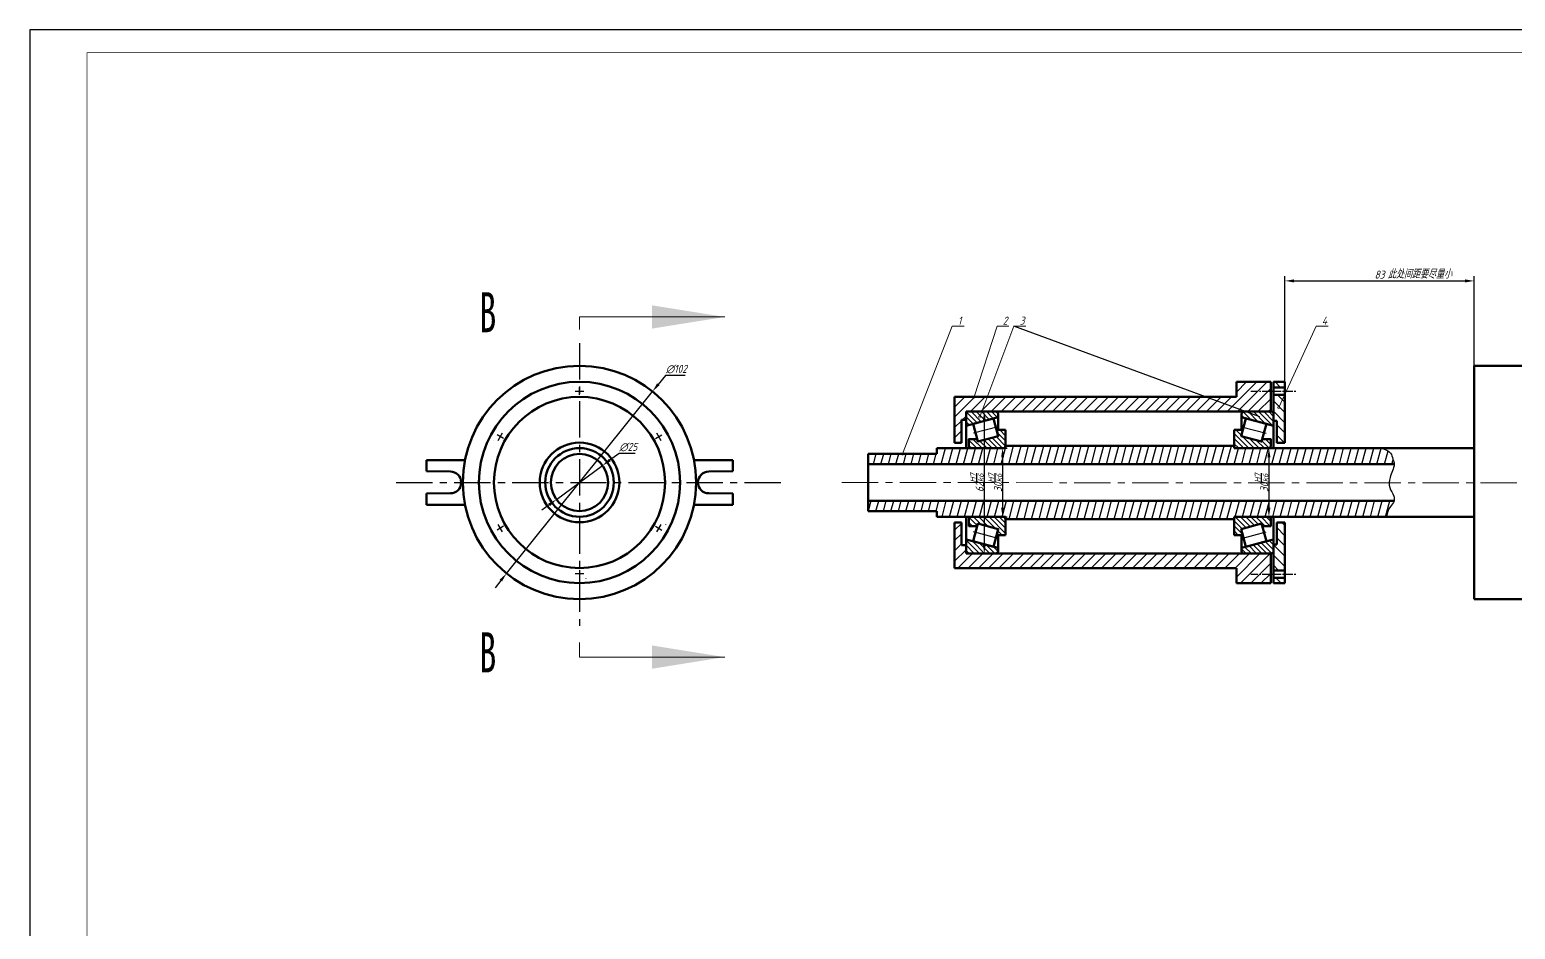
# Model space of a CAD drawing. Header units: millimetres. Extents: x 50 to 1239, y 50 to 891.
# Drawn here: x 50 to 700, y 498 to 891 of the extents above; entities that cross this region are included whole.
import ezdxf
from ezdxf import colors
from ezdxf.entities.mleader import LeaderData, LeaderLine
from ezdxf.math import Vec2, Vec3

# ---------------------------------------------------------------- set-up
doc = ezdxf.new("R2010")
doc.units = ezdxf.units.MM
doc.header["$LTSCALE"] = 5
doc.linetypes.add('CENTER', pattern=[50.8, 31.75, -6.35, 6.35, -6.35])
doc.linetypes.add('HIDDEN', pattern=[1.905, 1.27, -0.635])
doc.layers.add('scenter', color=1, linetype='CENTER')
doc.layers.add('tf', color=7, linetype='Continuous')
for name, color, linetype, lineweight in [('剖面线', 3, 'Continuous', 25), ('文字标注', 7, 'Continuous', 25), ('点画线', 1, 'CENTER', 25), ('粗实线', 7, 'Continuous', 50), ('细实线', 3, 'Continuous', 25)]:
    doc.layers.add(name, color=color, linetype=linetype, lineweight=lineweight)
doc.styles.add('SLDTEXTSTYLE5', font='TXT', dxfattribs={"width": 0.62})
doc.styles.add('国标汉字3.5', font='gbeitc.shx', dxfattribs={"height": 3.5, "bigfont": 'gbcbig.shx'})
doc.dimstyles.new('国标尺寸', dxfattribs={"dimtxt": 3.5, "dimasz": 4, "dimexe": 2, "dimexo": 0, "dimgap": 1, "dimtad": 1, "dimtoh": 1, "dimdec": 0, "dimdsep": 46, "dimtxsty": '国标汉字3.5', "dimcen": 3.5, "dimaunit": 1, "dimadec": 0, "dimazin": 1, "dimtfac": 1, "dimtdec": 0, "dimtmove": 0, "dimatfit": 3, "dimfxl": 1, "dimarcsym": 2})

# ---------------------------------------------------------------- blocks, each defined once
blk = doc.blocks.new('tf')
at = {"layer": 'tf', "color": 0, "lineweight": 25}
blk.add_lwpolyline([(-594.5, -420.5), (594.5, -420.5), (594.5, 420.5), (-594.5, 420.5)], close=True, dxfattribs=at)
at = {"layer": 'tf', "color": 0, "lineweight": 25, "const_width": 0.3}
blk.add_lwpolyline([(-569.5, -410.5), (584.5, -410.5), (584.5, 410.5), (-569.5, 410.5)], close=True, dxfattribs=at)
blk = doc.blocks.new('_DotSmall')
at = {"color": 0, "linetype": 'ByBlock', "lineweight": 15, "const_width": 0.5}
blk.add_lwpolyline([(-0.0625, 0, 1), (0.0625, 0, 1)], format="xyb", close=True, dxfattribs=at)
blk = doc.blocks.new('*D21')
at = {"layer": 'Defpoints', "color": 0, "ltscale": 0.1, "transparency": 16777216}
for p in [(468.31, 708.04), (468.81, 678.04), (475.54, 678.04)]:
    blk.add_point(p, dxfattribs=at)
at = {"layer": '文字标注', "color": 0, "lineweight": -2, "ltscale": 0.1, "transparency": 16777216}
for p, q in [((468.31, 708.04), (477.54, 708.04)), ((475.54, 704.04), (475.54, 682.04)), ((468.81, 678.04), (477.54, 678.04))]:
    blk.add_line(p, q, dxfattribs=at)
at = {"layer": '文字标注', "color": 0, "ltscale": 0.1, "transparency": 16777216}
for points in [[(474.88, 704.04), (476.21, 704.04), (475.54, 708.04)], [(474.88, 682.04), (476.21, 682.04), (475.54, 678.04)]]:
    blk.add_solid(points, dxfattribs=at)
at = {"layer": '文字标注', "color": 0, "ltscale": 0.1, "transparency": 16777216, "insert": (472.3, 693.01), "char_height": 3.5, "attachment_point": 5, "rotation": 90, "style": '国标汉字3.5'}
blk.add_mtext('30{\\H0.7x;\\SH7/k6;}', dxfattribs=at)
blk = doc.blocks.new('*D22')
at = {"layer": 'Defpoints', "color": 0, "ltscale": 0.1, "transparency": 16777216}
for p in [(469.02, 724.04), (467.54, 662.04), (469.02, 662.04)]:
    blk.add_point(p, dxfattribs=at)
at = {"layer": '文字标注', "color": 0, "lineweight": -2, "ltscale": 0.1, "transparency": 16777216}
for p, q in [((469.02, 724.04), (465.54, 724.04)), ((467.54, 720.04), (467.54, 666.04)), ((469.02, 662.04), (465.54, 662.04))]:
    blk.add_line(p, q, dxfattribs=at)
at = {"layer": '文字标注', "color": 0, "ltscale": 0.1, "transparency": 16777216}
for points in [[(466.87, 720.04), (468.21, 720.04), (467.54, 724.04)], [(466.87, 666.04), (468.21, 666.04), (467.54, 662.04)]]:
    blk.add_solid(points, dxfattribs=at)
at = {"layer": '文字标注', "color": 0, "ltscale": 0.1, "transparency": 16777216, "insert": (464.29, 693.04), "char_height": 3.5, "attachment_point": 5, "rotation": 90, "style": '国标汉字3.5'}
blk.add_mtext('62{\\H0.7x;\\SH7/k6;}', dxfattribs=at)
blk = doc.blocks.new('*D23')
at = {"layer": 'Defpoints', "color": 0, "ltscale": 0.1, "transparency": 16777216}
for p in [(584.81, 708.04), (585.31, 678.04), (592.04, 678.04)]:
    blk.add_point(p, dxfattribs=at)
at = {"layer": '文字标注', "color": 0, "lineweight": -2, "ltscale": 0.1, "transparency": 16777216}
for p, q in [((584.81, 708.04), (594.04, 708.04)), ((592.04, 704.04), (592.04, 682.04)), ((585.31, 678.04), (594.04, 678.04))]:
    blk.add_line(p, q, dxfattribs=at)
at = {"layer": '文字标注', "color": 0, "ltscale": 0.1, "transparency": 16777216}
for points in [[(591.38, 704.04), (592.71, 704.04), (592.04, 708.04)], [(591.38, 682.04), (592.71, 682.04), (592.04, 678.04)]]:
    blk.add_solid(points, dxfattribs=at)
at = {"layer": '文字标注', "color": 0, "ltscale": 0.1, "transparency": 16777216, "insert": (588.8, 693.01), "char_height": 3.5, "attachment_point": 5, "rotation": 90, "style": '国标汉字3.5'}
blk.add_mtext('30{\\H0.7x;\\SH7/k6;}', dxfattribs=at)
blk = doc.blocks.new('*D24')
at = {"layer": 'Defpoints', "color": 0, "ltscale": 0.1, "transparency": 16777216}
for p in [(300.56, 700.5), (280.43, 685.68)]:
    blk.add_point(p, dxfattribs=at)
at = {"layer": '文字标注', "color": 0, "lineweight": -2, "ltscale": 0.1, "transparency": 16777216}
for p, q in [((307.76, 705.8), (303.78, 702.87)), ((314.88, 705.8), (307.76, 705.8)), ((280.43, 685.68), (300.56, 700.5)), ((277.21, 683.31), (273.99, 680.94))]:
    blk.add_line(p, q, dxfattribs=at)
at = {"layer": '文字标注', "color": 0, "ltscale": 0.1, "transparency": 16777216}
for points in [[(303.39, 703.41), (304.18, 702.34), (300.56, 700.5)], [(276.81, 683.84), (277.6, 682.77), (280.43, 685.68)]]:
    blk.add_solid(points, dxfattribs=at)
at = {"layer": '文字标注', "color": 0, "ltscale": 0.1, "transparency": 16777216, "insert": (311.82, 708.55), "char_height": 3.5, "attachment_point": 5, "style": '国标汉字3.5'}
blk.add_mtext('∅25', dxfattribs=at)
blk = doc.blocks.new('*D25')
at = {"layer": 'Defpoints', "color": 0, "ltscale": 0.1, "transparency": 16777216}
for p in [(322.42, 732.86), (258.57, 653.32)]:
    blk.add_point(p, dxfattribs=at)
at = {"layer": '文字标注', "color": 0, "lineweight": -2, "ltscale": 0.1, "transparency": 16777216}
for p, q in [((328.06, 739.88), (324.93, 735.98)), ((336.64, 739.88), (328.06, 739.88)), ((258.57, 653.32), (322.42, 732.86)), ((256.06, 650.2), (253.56, 647.08))]:
    blk.add_line(p, q, dxfattribs=at)
at = {"layer": '文字标注', "color": 0, "ltscale": 0.1, "transparency": 16777216}
for points in [[(324.41, 736.4), (325.45, 735.56), (322.42, 732.86)], [(255.54, 650.62), (256.58, 649.78), (258.57, 653.32)]]:
    blk.add_solid(points, dxfattribs=at)
at = {"layer": '文字标注', "color": 0, "ltscale": 0.1, "transparency": 16777216, "insert": (332.85, 742.63), "char_height": 3.5, "attachment_point": 5, "style": '国标汉字3.5'}
blk.add_mtext('∅102', dxfattribs=at)
blk = doc.blocks.new('*D32')
at = {"color": 0, "lineweight": -2, "ltscale": 0.1, "transparency": 16777216}
for p, q in [((599.06, 714.69), (599.06, 783.2)), ((603.06, 781.2), (677.81, 781.2)), ((681.81, 714.69), (681.81, 783.2))]:
    blk.add_line(p, q, dxfattribs=at)
at = {"color": 0, "ltscale": 0.1, "transparency": 16777216}
for points in [[(603.06, 781.87), (603.06, 780.53), (599.06, 781.2)], [(677.81, 781.87), (677.81, 780.53), (681.81, 781.2)]]:
    blk.add_solid(points, dxfattribs=at)
at = {"layer": 'Defpoints', "color": 0, "ltscale": 0.1, "transparency": 16777216}
for p in [(681.81, 781.2), (599.06, 714.69), (681.81, 714.69)]:
    blk.add_point(p, dxfattribs=at)
at = {"color": 0, "ltscale": 0.1, "transparency": 16777216, "insert": (640.43, 783.95), "char_height": 3.5, "attachment_point": 5, "style": '国标汉字3.5'}
blk.add_mtext('83', dxfattribs=at)

msp = doc.modelspace()

# ---------------------------------------------------------------- hatches: boundary and pattern name
at = {"layer": '剖面线', "ltscale": 0.1}
h = msp.add_hatch(dxfattribs=at)
h.set_pattern_fill('ANSI31', color=256)
h.set_pattern_definition([(45, (-118.7008, -17.8218), (-2.245064, 2.245064), [])])
h.paths.add_polyline_path([(574.91, 724.04), (592.81, 724.04), (592.81, 737.04), (577.81, 737.04), (577.81, 730.46), (454.56, 730.46), (454.56, 710.46), (457.56, 710.46), (457.56, 720.46), (459.56, 720.46), (459.56, 724.04)])
h.paths.add_polyline_path([(577.81, 655.63), (577.81, 649.04), (592.81, 649.04), (592.81, 662.04), (581.06, 662.04), (574.91, 662.04), (459.56, 662.04), (459.56, 665.63), (457.56, 665.63), (457.56, 675.63), (454.56, 675.63), (454.56, 655.63)])
h = msp.add_hatch(dxfattribs=at)
h.set_pattern_fill('ANSI31', color=256, angle=90)
h.set_pattern_definition([(135, (-118.7008, -17.8218), (-2.245064, -2.245064), [])])
h.paths.add_polyline_path([(599.06, 731.44), (594.06, 731.44), (594.06, 720.04), (595.56, 720.04), (595.56, 710.46), (599.06, 710.46), (599.06, 714.69)])
h.paths.add_polyline_path([(599.06, 671.39), (599.06, 675.63), (595.56, 675.63), (595.56, 666.04), (594.06, 666.04), (594.06, 654.64), (599.06, 654.64)])
h.paths.add_polyline_path([(599.06, 734.64), (599.06, 737.04), (594.06, 737.04), (594.06, 734.64)])
h.paths.add_polyline_path([(599.06, 649.04), (599.06, 651.44), (594.06, 651.44), (594.06, 649.04)])
h = msp.add_hatch(dxfattribs=at)
h.set_pattern_fill('ANSI31', color=256, scale=0.5, angle=90, style=0)
h.set_pattern_definition([(135, (-118.7008, -17.8218), (-1.122532, -1.122532), [])])
h.paths.add_polyline_path([(473.56, 721.62), (473.56, 723.04, 0.414214), (472.56, 724.04), (460.56, 724.04, 0.414214), (459.56, 723.04), (459.56, 717.87)])
h.paths.add_polyline_path([(476.81, 716.04), (472.96, 716.04), (473.68, 713.37), (464.75, 710.98), (464.47, 712.04), (460.81, 712.04), (460.81, 709.04, 0.414214), (461.81, 708.04), (475.81, 708.04, 0.414214), (476.81, 709.04)])
h.paths.add_polyline_path([(594.06, 723.04, 0.414214), (593.06, 724.04), (581.06, 724.04, 0.414214), (580.06, 723.04), (580.06, 721.62), (594.06, 717.87)])
h.paths.add_polyline_path([(592.81, 712.04), (589.14, 712.04), (588.86, 710.98), (579.93, 713.37), (580.65, 716.04), (576.81, 716.04), (576.81, 709.04, 0.414214), (577.81, 708.04), (591.81, 708.04, 0.414214), (592.81, 709.04)])
h.paths.add_polyline_path([(476.81, 677.04, 0.414214), (475.81, 678.04), (461.81, 678.04, 0.414214), (460.81, 677.04), (460.81, 674.04), (464.47, 674.04), (464.75, 675.1), (473.68, 672.71), (472.96, 670.04), (476.81, 670.04)])
h.paths.add_polyline_path([(459.56, 668.21), (459.56, 663.04, 0.414214), (460.56, 662.04), (472.56, 662.04, 0.414214), (473.56, 663.04), (473.56, 664.46)])
h.paths.add_polyline_path([(592.81, 677.04, 0.414214), (591.81, 678.04), (577.81, 678.04, 0.414214), (576.81, 677.04), (576.81, 670.04), (580.65, 670.04), (579.93, 672.71), (588.86, 675.1), (589.14, 674.04), (592.81, 674.04)])
h.paths.add_polyline_path([(594.06, 666.04), (594.06, 668.21), (580.06, 664.46), (580.06, 663.04, 0.414214), (581.06, 662.04), (593.06, 662.04, 0.414214), (594.06, 663.04)])
h = msp.add_hatch(dxfattribs=at)
h.set_pattern_fill('ANSI31', color=256, angle=30)
h.set_pattern_definition([(75, (-118.7008, -17.8218), (-3.0668145, 0.82175), [])])
edge = h.paths.add_edge_path()
edge.add_spline(control_points=[(646.81, 701.04), (646.79, 701.8), (646.23, 703.44), (645.36, 706.69), (642.89, 707.53), (641.37, 708.04)], knot_values=[0, 0, 0, 0, 2.332507, 5.110627, 9.539142, 9.539142, 9.539142, 9.539142], degree=3, periodic=0)
edge.add_line((641.37, 708.04), (626.81, 708.04))
edge.add_line((626.81, 708.04), (593.81, 708.04))
edge.add_line((593.81, 708.04), (592.81, 708.04))
edge.add_line((592.81, 708.04), (576.81, 708.04))
edge.add_line((576.81, 708.04), (576.81, 709.04))
edge.add_line((576.81, 709.04), (476.81, 709.04))
edge.add_line((476.81, 709.04), (476.81, 708.04))
edge.add_line((476.81, 708.04), (459.81, 708.04))
edge.add_line((459.81, 708.04), (446.81, 708.04))
edge.add_line((446.81, 708.04), (446.81, 705.54))
edge.add_line((446.81, 705.54), (416.81, 705.54))
edge.add_line((416.81, 705.54), (416.81, 701.04))
edge.add_line((416.81, 701.04), (646.81, 701.04))
edge = h.paths.add_edge_path()
edge.add_line((416.81, 685.04), (416.81, 680.54))
edge.add_line((416.81, 680.54), (446.81, 680.54))
edge.add_line((446.81, 680.54), (446.81, 678.04))
edge.add_line((446.81, 678.04), (459.81, 678.04))
edge.add_line((459.81, 678.04), (476.81, 678.04))
edge.add_line((476.81, 678.04), (476.81, 677.04))
edge.add_line((476.81, 677.04), (576.81, 677.04))
edge.add_line((576.81, 677.04), (576.81, 678.04))
edge.add_line((576.81, 678.04), (592.81, 678.04))
edge.add_line((592.81, 678.04), (593.81, 678.04))
edge.add_line((593.81, 678.04), (626.81, 678.04))
edge.add_line((626.81, 678.04), (643.54, 678.04))
edge.add_spline(control_points=[(643.54, 678.04), (643.87, 679.64), (644.42, 682.22), (646.57, 684.12), (646.81, 685.04)], knot_values=[26.19938, 26.19938, 26.19938, 26.19938, 31.009411, 33.97948, 33.97948, 33.97948, 33.97948], degree=3, periodic=0)
edge.add_line((646.81, 685.04), (416.81, 685.04))

# ---------------------------------------------------------------- linework, layer by layer
at = {"color": 7, "linetype": 'HIDDEN', "lineweight": 18}
for p, q in [((290.49, 765.44), (290.49, 759.92)), ((290.49, 616.75), (290.49, 624.05))]:
    msp.add_line(p, q, dxfattribs=at)
at = {"color": 7, "linetype": 'Continuous', "lineweight": 18}
for p, q in [((290.49, 765.44), (353.99, 765.44)), ((290.49, 616.75), (353.99, 616.75))]:
    msp.add_line(p, q, dxfattribs=at)
at = {"color": 7, "linetype": 'Continuous', "lineweight": 25}
for p, q in [((287.58, 735.07), (287.59, 734.99)), ((325.39, 716.6), (325.33, 716.56)), ((252.69, 711.56), (252.75, 711.53)), ((328.3, 674.62), (328.24, 674.65)), ((293.4, 651.12), (293.4, 651.19))]:
    msp.add_line(p, q, dxfattribs=at)
at = {"color": 18, "linetype": 'Continuous', "lineweight": 25, "true_color": 0x000000}
msp.add_line((255.6, 669.58), (255.66, 669.62), dxfattribs=at)
at = {"color": 7, "linetype": 'Continuous', "lineweight": 18}
for points in [[(353.99, 765.44), (322.24, 770.52), (322.24, 760.36)], [(353.99, 616.75), (322.24, 621.83), (322.24, 611.67)]]:
    msp.add_solid(points, dxfattribs=at)
at = {"layer": '剖面线', "ltscale": 0.1}
msp.add_spline([(641.37, 708.04), (645.24, 705.89), (646.3, 703.32), (646.81, 701.04), (646.08, 698.12), (645, 695.19), (644.92, 690.87), (646.62, 687.14), (646.81, 685.04), (645.16, 682.57), (643.54, 678.04)], degree=3, dxfattribs=at)
at = {"layer": '文字标注', "ltscale": 0.1}
msp.add_line((588.08, 721.74), (480.53, 761.37), dxfattribs=at)
at = {"layer": '点画线', "color": 18, "ltscale": 0.1, "true_color": 0x000000}
for p, q in [((290.49, 754.02), (290.49, 630.49)), ((323.67, 712.25), (326.53, 713.9)), ((324.14, 714.73), (326.06, 711.42)), ((210.28, 693.09), (381.46, 693.09)), ((257.31, 673.93), (254.46, 672.28)), ((256.85, 671.45), (254.93, 674.76)), ((323.67, 673.93), (326.53, 672.28)), ((326.06, 674.77), (324.15, 671.46))]:
    msp.add_line(p, q, dxfattribs=at)
at = {"layer": '点画线', "color": 7, "ltscale": 0.1}
for p, q in [((290.49, 731.4), (290.49, 734.7)), ((288.57, 733.05), (292.4, 733.05)), ((257.31, 712.25), (254.46, 713.9)), ((254.93, 711.41), (256.84, 714.72)), ((292.42, 653.13), (288.59, 653.13)), ((290.49, 654.78), (290.49, 651.48))]:
    msp.add_line(p, q, dxfattribs=at)
at = {"layer": '点画线', "color": 7, "ltscale": 0.02}
for p, q in [((584.06, 733.04), (604.03, 733.04)), ((584.06, 653.04), (604.03, 653.04))]:
    msp.add_line(p, q, dxfattribs=at)
at = {"layer": '点画线', "color": 18, "lineweight": 15, "ltscale": 0.1, "true_color": 0x000000}
msp.add_line((405.23, 693.04), (810.01, 692.87), dxfattribs=at)
at = {"layer": '粗实线'}
for p, q in [((731.81, 744.04), (681.81, 744.04)), ((681.81, 699.29), (681.81, 744.04)), ((592.81, 737.04), (577.81, 737.04)), ((577.81, 737.04), (577.81, 730.46)), ((592.81, 737.04), (592.81, 737.04)), ((592.81, 737.04), (592.81, 724.04)), ((594.06, 737.04), (594.06, 720.04)), ((454.56, 710.46), (454.56, 730.46)), ((454.56, 730.46), (577.81, 730.46)), ((459.56, 720.46), (459.56, 724.04)), ((459.56, 724.04), (574.91, 724.04)), ((574.91, 724.04), (592.81, 724.04)), ((459.56, 720.46), (457.56, 720.46)), ((457.56, 720.46), (457.56, 710.46)), ((459.56, 720.46), (459.56, 720.46)), ((594.06, 720.04), (595.56, 720.04)), ((595.56, 720.04), (595.56, 710.46)), ((457.56, 710.46), (454.56, 710.46)), ((476.81, 709.04), (576.81, 709.04)), ((476.81, 709.04), (476.81, 708.04)), ((478.71, 709.04), (483.71, 709.04)), ((478.71, 709.04), (574.91, 709.04)), ((569.91, 709.04), (574.91, 709.04)), ((576.81, 709.04), (576.81, 708.04)), ((599.06, 710.46), (595.56, 710.46)), ((223.49, 702.84), (223.49, 697.97)), ((240.44, 702.84), (223.49, 702.84)), ((340.55, 702.84), (357.49, 702.84)), ((357.49, 702.84), (357.49, 697.97)), ((446.81, 705.54), (416.81, 705.54)), ((416.81, 701.04), (416.81, 705.54)), ((459.81, 708.04), (446.81, 708.04)), ((446.81, 708.04), (446.81, 705.54)), ((476.81, 708.04), (459.81, 708.04)), ((476.31, 708.04), (461.31, 708.04)), ((592.81, 708.04), (576.81, 708.04)), ((593.81, 708.04), (592.81, 708.04)), ((626.81, 708.04), (593.81, 708.04)), ((600.81, 708.04), (597.81, 708.04)), ((626.81, 708.04), (681.81, 708.04)), ((223.49, 697.97), (233.99, 697.84)), ((357.49, 697.97), (346.99, 697.84)), ((646.81, 701.04), (416.81, 701.04)), ((416.81, 701.04), (416.81, 685.04)), ((681.81, 642.04), (681.81, 699.29)), ((233.99, 688.34), (223.49, 688.22)), ((223.49, 688.22), (223.49, 683.34)), ((223.49, 683.34), (240.44, 683.34)), ((357.49, 683.34), (340.55, 683.34)), ((346.99, 688.34), (357.49, 688.22)), ((357.49, 688.22), (357.49, 683.34)), ((416.81, 685.04), (646.81, 685.04)), ((416.81, 680.54), (416.81, 685.04)), ((416.81, 680.54), (446.81, 680.54)), ((446.81, 680.54), (446.81, 678.04)), ((446.81, 678.04), (459.81, 678.04)), ((459.81, 678.04), (476.81, 678.04)), ((476.81, 678.04), (459.81, 678.04)), ((461.31, 678.04), (476.31, 678.04)), ((476.31, 678.04), (461.31, 678.04)), ((476.81, 678.04), (476.81, 677.04)), ((476.81, 677.04), (476.81, 678.04)), ((576.81, 677.04), (476.81, 677.04)), ((476.81, 677.04), (576.81, 677.04)), ((483.71, 677.04), (478.71, 677.04)), ((574.91, 677.04), (478.71, 677.04)), ((478.71, 677.04), (483.71, 677.04)), ((478.71, 677.04), (574.91, 677.04)), ((574.91, 677.04), (569.91, 677.04)), ((569.91, 677.04), (574.91, 677.04)), ((576.81, 678.04), (593.81, 678.04)), ((576.81, 678.04), (576.81, 677.04)), ((592.81, 678.04), (576.81, 678.04)), ((576.81, 677.04), (576.81, 678.04)), ((593.81, 678.04), (592.81, 678.04)), ((593.81, 678.04), (626.81, 678.04)), ((597.81, 678.04), (600.81, 678.04)), ((600.81, 678.04), (597.81, 678.04)), ((681.81, 678.04), (626.81, 678.04)), ((457.56, 675.63), (454.56, 675.63)), ((454.56, 675.63), (454.56, 655.63)), ((457.56, 665.63), (457.56, 675.63)), ((595.56, 666.04), (595.56, 675.63)), ((599.06, 675.63), (595.56, 675.63)), ((459.56, 665.63), (457.56, 665.63)), ((459.56, 665.63), (459.56, 665.63)), ((459.56, 665.63), (459.56, 662.04)), ((594.06, 666.04), (595.56, 666.04)), ((594.06, 649.04), (594.06, 666.04)), ((459.56, 662.04), (574.91, 662.04)), ((574.91, 662.04), (592.81, 662.04)), ((592.81, 649.04), (592.81, 662.04)), ((454.56, 655.63), (577.81, 655.63)), ((577.81, 649.04), (577.81, 655.63)), ((592.81, 649.04), (577.81, 649.04)), ((592.81, 649.04), (592.81, 649.04)), ((681.81, 642.04), (731.81, 642.04))]:
    msp.add_line(p, q, dxfattribs=at)
at = {"layer": '粗实线', "color": 7}
for p, q in [((599.06, 737.04), (594.06, 737.04)), ((599.06, 737.04), (599.06, 714.69)), ((599.06, 714.69), (599.06, 710.46)), ((599.06, 671.39), (599.06, 675.63)), ((599.06, 649.04), (599.06, 671.39)), ((594.06, 649.04), (599.06, 649.04))]:
    msp.add_line(p, q, dxfattribs=at)
at = {"layer": '粗实线', "ltscale": 0.1}
for p, q in [((594.06, 733.04), (594.06, 734.64)), ((594.06, 734.64), (599.06, 734.64)), ((599.06, 734.64), (599.06, 733.04)), ((599.06, 731.44), (594.06, 731.44)), ((599.06, 733.04), (599.06, 731.44)), ((599.06, 654.64), (594.06, 654.64)), ((594.06, 651.44), (599.06, 651.44))]:
    msp.add_line(p, q, dxfattribs=at)
at = {"layer": '粗实线'}
for points in [[(459.56, 717.87), (473.56, 721.62), (473.56, 723.04, 0.414214), (472.56, 724.04), (460.56, 724.04, 0.414214), (459.56, 723.04)], [(594.06, 717.87), (580.06, 721.62), (580.06, 723.04, -0.414214), (581.06, 724.04), (593.06, 724.04, -0.414214), (594.06, 723.04)], [(476.81, 716.04), (472.96, 716.04), (473.68, 713.37), (464.75, 710.98), (464.47, 712.04), (460.81, 712.04), (460.81, 709.04, 0.414214), (461.81, 708.04), (475.81, 708.04, 0.414214), (476.81, 709.04)], [(576.81, 716.04), (580.65, 716.04), (579.93, 713.37), (588.86, 710.98), (589.14, 712.04), (592.81, 712.04), (592.81, 709.04, -0.414214), (591.81, 708.04), (577.81, 708.04, -0.414214), (576.81, 709.04)], [(476.81, 670.04), (472.96, 670.04), (473.68, 672.71), (464.75, 675.1), (464.47, 674.04), (460.81, 674.04), (460.81, 677.04, -0.414214), (461.81, 678.04), (475.81, 678.04, -0.414214), (476.81, 677.04)], [(576.81, 670.04), (580.65, 670.04), (579.93, 672.71), (588.86, 675.1), (589.14, 674.04), (592.81, 674.04), (592.81, 677.04, 0.414214), (591.81, 678.04), (577.81, 678.04, 0.414214), (576.81, 677.04)], [(459.56, 668.21), (473.56, 664.46), (473.56, 663.04, -0.414214), (472.56, 662.04), (460.56, 662.04, -0.414214), (459.56, 663.04)], [(594.06, 668.21), (580.06, 664.46), (580.06, 663.04, 0.414214), (581.06, 662.04), (593.06, 662.04, 0.414214), (594.06, 663.04)]]:
    msp.add_lwpolyline(points, format="xyb", close=True, dxfattribs=at)
for points in [[(459.56, 723.04), (459.56, 708.04)], [(473.56, 723.04), (473.56, 716.04)], [(580.06, 723.04), (580.06, 716.04)], [(594.06, 723.04), (594.06, 708.04)], [(459.56, 663.04), (459.56, 678.04)], [(594.06, 663.04), (594.06, 678.04)], [(473.56, 663.04), (473.56, 670.04)], [(580.06, 663.04), (580.06, 670.04)]]:
    msp.add_lwpolyline(points, dxfattribs=at)
for points in [[(473.68, 713.37), (464.75, 710.98), (462.68, 718.71), (471.61, 721.1)], [(579.93, 713.37), (588.86, 710.98), (590.93, 718.71), (582, 721.1)], [(473.68, 672.71), (464.75, 675.1), (462.68, 667.37), (471.61, 664.98)], [(579.93, 672.71), (588.86, 675.1), (590.93, 667.37), (582, 664.98)]]:
    msp.add_lwpolyline(points, close=True, dxfattribs=at)
msp.add_circle((290.49, 693.09), 51, dxfattribs=at)
at = {"layer": '粗实线', "ltscale": 0.1}
for radius in [44, 37.42, 17.42, 15, 12.5]:
    msp.add_circle((290.49, 693.09), radius, dxfattribs=at)
at = {"layer": '粗实线'}
for centre, start, end in [((233.99, 693.09), 270, 90), ((346.99, 693.09), 90, 270)]:
    msp.add_arc(centre, 4.75, start, end, dxfattribs=at)
at = {"layer": '细实线'}
for p, q in [((473.54, 717.48), (462.83, 714.61)), ((580.08, 717.48), (590.79, 714.61)), ((473.54, 668.61), (462.83, 671.48)), ((580.08, 668.61), (590.79, 671.48))]:
    msp.add_line(p, q, dxfattribs=at)

# ---------------------------------------------------------------- block references
at = {"layer": '文字标注'}
msp.add_blockref('tf', (644.5, 470.5), dxfattribs=at)

# ---------------------------------------------------------------- texts
at = {"color": 7, "linetype": 'Continuous', "char_height": 17.5, "attachment_point": 1, "style": 'SLDTEXTSTYLE5'}
for insert in [(246.7, 776.27), (246.7, 627.58)]:
    msp.add_mtext('B', dxfattribs=dict(at, insert=insert))
at = {"layer": 'scenter', "ltscale": 0.1, "style": '国标汉字3.5'}
msp.add_text('此处间距要尽量小', height=3.5, dxfattribs=at).set_placement((644.08, 782.29))

# ---------------------------------------------------------------- dimensions: what is measured, and where the dimension line sits
at = {"color": 1, "ltscale": 0.1}
dim = msp.add_linear_dim(base=(681.81, 781.2), p1=(599.06, 714.69), p2=(681.81, 714.69), dimstyle='国标尺寸', override={"dimldrblk": 'DotSmall'}, dxfattribs=at)
dim.commit()
dim.dimension.update_dxf_attribs({"geometry": '*D32', "text_midpoint": (640.43, 783.95)})
at = {"layer": '文字标注', "ltscale": 0.1}
for p1, p2, picture, middle in [((258.57, 653.32), (322.42, 732.86), '*D25', (332.85, 739.88)), ((280.43, 685.68), (300.56, 700.5), '*D24', (311.82, 705.8))]:
    dim = msp.add_diameter_dim_2p(p1=p1, p2=p2, dimstyle='国标尺寸', override={"dimldrblk": 'DotSmall'}, dxfattribs=at)
    dim.commit()
    dim.dimension.update_dxf_attribs({"geometry": picture, "text_midpoint": middle, "dimtype": 163})
dim = msp.add_linear_dim(base=(467.54, 662.04), p1=(469.02, 724.04), p2=(469.02, 662.04), angle=90, text='<>{\\H0.7x;\\SH7/k6;}', dimstyle='国标尺寸', override={"dimldrblk": 'DotSmall'}, dxfattribs=at)
dim.commit()
dim.dimension.update_dxf_attribs({"geometry": '*D22', "text_midpoint": (464.29, 693.04)})
for base, p1, p2, picture, middle in [((475.54, 678.04), (468.31, 708.04), (468.81, 678.04), '*D21', (475.54, 693.01)), ((592.04, 678.04), (584.81, 708.04), (585.31, 678.04), '*D23', (592.04, 693.01))]:
    dim = msp.add_linear_dim(base=base, p1=p1, p2=p2, angle=90, text='<>{\\H0.7x;\\SH7/k6;}', dimstyle='国标尺寸', override={"dimldrblk": 'DotSmall'}, dxfattribs=at)
    dim.commit()
    dim.dimension.update_dxf_attribs({"geometry": picture, "text_midpoint": middle, "dimtype": 160})

# ---------------------------------------------------------------- leaders
ml = msp.add_multileader_mtext('Standard', dxfattribs=at)
ml.set_content('1', color=256, style='国标汉字3.5')
ml.set_leader_properties(lineweight=15)
ml.set_arrow_properties(name='DOTSMALL')
ml.build(insert=Vec2(0, 0))
ml.multileader.update_dxf_attribs({"text_left_attachment_type": 6, "dogleg_length": 0.5, "arrow_head_size": 2})
ctx = ml.context
ctx.base_point, ctx.char_height, ctx.arrow_head_size, ctx.plane_origin = Vec3(454, 761.37), 3.5, 2, Vec3(431.81, 705.54)
ctx.left_attachment = 6
notes = []
notes.append((ctx, [(0, (1, 1, 0), (453.5, 761.37), (1, 0), 0.5, [(0, [(431.81, 705.54)], 0, [])])]))
ctx.mtext.insert, ctx.mtext.flow_direction = Vec3(456, 765.57), 5
ml = msp.add_multileader_mtext('Standard', dxfattribs=at)
ml.set_content('2', color=256, style='国标汉字3.5')
ml.set_leader_properties(lineweight=15)
ml.set_arrow_properties(name='DOTSMALL')
ml.build(insert=Vec2(0, 0))
ml.multileader.update_dxf_attribs({"text_left_attachment_type": 6, "dogleg_length": 0.5, "arrow_head_size": 2})
ctx = ml.context
ctx.base_point, ctx.char_height, ctx.arrow_head_size, ctx.plane_origin = Vec3(473.63, 761.37), 3.5, 2, Vec3(463.07, 730.46)
ctx.left_attachment = 6
notes.append((ctx, [(0, (1, 1, 0), (473.13, 761.37), (1, 0), 0.5, [(0, [(463.07, 730.46)], 0, [])])]))
ctx.mtext.insert, ctx.mtext.flow_direction = Vec3(475.63, 765.57), 5
ml = msp.add_multileader_mtext('Standard', dxfattribs=at)
ml.set_content('3', color=256, style='国标汉字3.5')
ml.set_leader_properties(lineweight=15)
ml.set_arrow_properties(name='DOTSMALL')
ml.build(insert=Vec2(0, 0))
ml.multileader.update_dxf_attribs({"text_left_attachment_type": 6, "dogleg_length": 0.5, "arrow_head_size": 2})
ctx = ml.context
ctx.base_point, ctx.char_height, ctx.arrow_head_size, ctx.plane_origin = Vec3(481.03, 761.37), 3.5, 2, Vec3(465.53, 721.74)
ctx.left_attachment = 6
notes.append((ctx, [(0, (1, 1, 0), (480.53, 761.37), (1, 0), 0.5, [(0, [(465.53, 721.74)], 0, [])])]))
ctx.mtext.insert, ctx.mtext.flow_direction = Vec3(483.03, 765.57), 5
ml = msp.add_multileader_mtext('Standard', dxfattribs=at)
ml.set_content('4', color=256, style='国标汉字3.5')
ml.set_leader_properties(lineweight=15)
ml.set_arrow_properties(name='DOTSMALL')
ml.build(insert=Vec2(0, 0))
ml.multileader.update_dxf_attribs({"text_left_attachment_type": 6, "dogleg_length": 0.5, "arrow_head_size": 2})
ctx = ml.context
ctx.base_point, ctx.char_height, ctx.arrow_head_size, ctx.plane_origin = Vec3(613.21, 761.37), 3.5, 2, Vec3(596.36, 725.87)
ctx.left_attachment = 6
notes.append((ctx, [(0, (1, 1, 0), (612.71, 761.37), (1, 0), 0.5, [(0, [(596.36, 725.87)], 0, [])])]))
ctx.mtext.insert, ctx.mtext.flow_direction = Vec3(615.21, 765.57), 5
for ctx, leaders in notes:
    for number, flags, end, landing, length, lines in leaders:
        leader = LeaderData()
        leader.index, (leader.has_last_leader_line, leader.has_dogleg_vector, leader.attachment_direction) = number, flags
        leader.last_leader_point, leader.dogleg_vector, leader.dogleg_length = Vec3(end), Vec3(landing), length
        for number, points, colour, breaks in lines:
            line = LeaderLine()
            line.index, line.vertices, line.color, line.breaks = number, Vec3.list(points), colors.encode_raw_color(colour), breaks
            leader.lines.append(line)
        ctx.leaders.append(leader)

doc.saveas('drawing.dxf')
